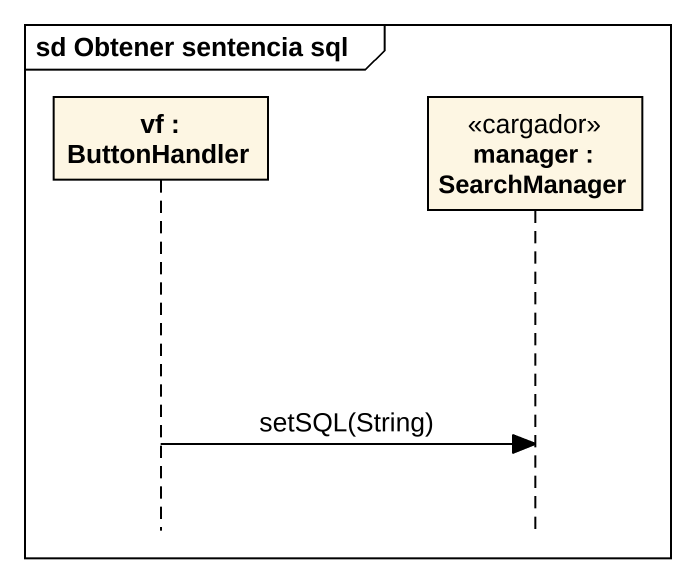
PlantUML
@startuml
mainframe sd Obtener sentencia sql
hide footbox
participant "vf : ButtonHandler" as vf
participant "manager : SearchManager" as manager <<cargador>>

vf -> manager : setSQL(String)
@enduml
